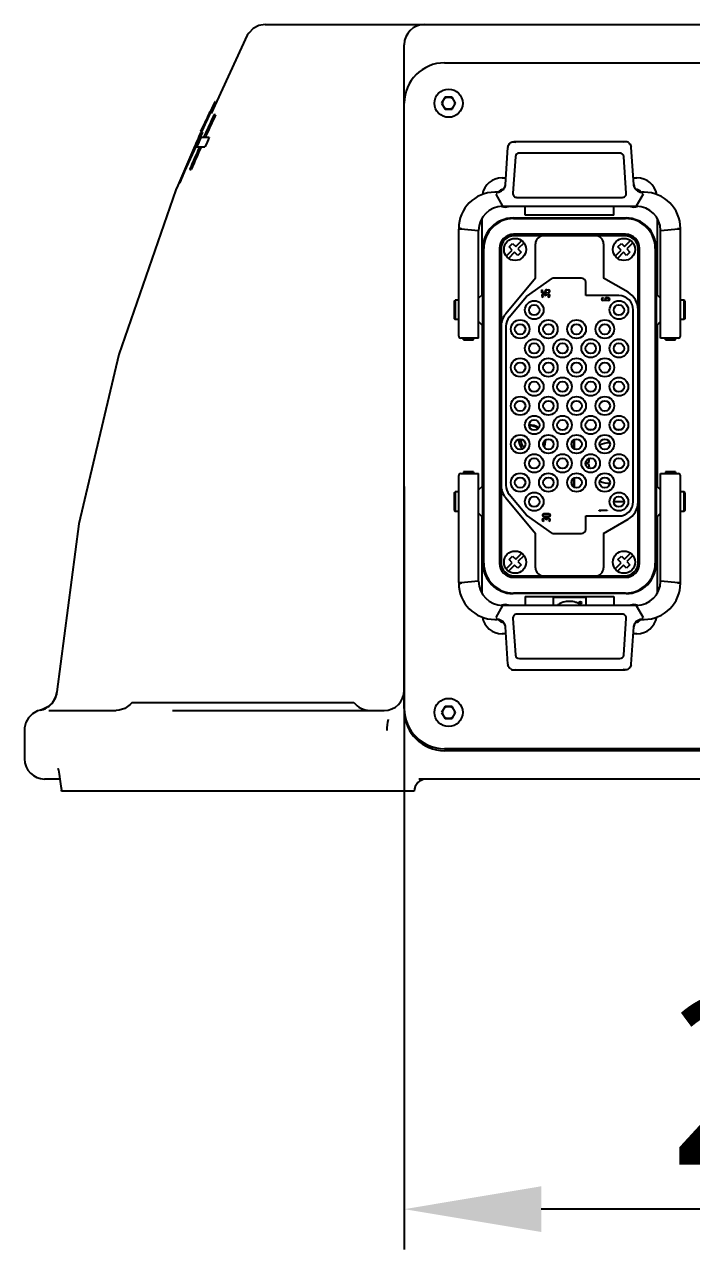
# Model space of a CAD drawing. Header units: millimetres. Extents: x 7426 to 8737, y 124 to 421.
# Drawn here: x 8106.04 to 8114.31, y 229.39 to 244.57 of the extents above; entities that cross this region are included whole.
import ezdxf

# ---------------------------------------------------------------- set-up
doc = ezdxf.new("R2010")
doc.units = ezdxf.units.MM
doc.layers.add('外形图', color=7, linetype='Continuous')
doc.layers.add('尺寸标注', color=7, linetype='Continuous')
doc.styles.add('微软雅黑', font='msyh.ttc')
doc.dimstyles.new('尺寸标注_1_20比例', dxfattribs={"dimtxt": 2.1, "dimasz": 1.7, "dimexe": 0.5, "dimexo": 0.4, "dimgap": 0.5, "dimtad": 1, "dimdec": 1, "dimlfac": 20, "dimdsep": 46, "dimtxsty": '微软雅黑', "dimcen": 0.09, "dimadec": 0, "dimazin": 0, "dimtp": 0.01, "dimtm": 0.01, "dimtfac": 1, "dimtdec": 1, "dimtofl": 0, "dimtmove": 0, "dimatfit": 3, "dimfxl": 1, "dimtolj": 1, "dimarcsym": 0})

# ---------------------------------------------------------------- blocks, each defined once
blk = doc.blocks.new('*D1265')
at = {"layer": 'Defpoints', "color": 0}
for p in [(8110.746, 239.247), (8121.996, 239.165), (8110.746, 229.893)]:
    blk.add_point(p, dxfattribs=at)
at = {"layer": '尺寸标注', "color": 0, "linetype": 'Continuous', "lineweight": -2}
for p, q in [((8110.746, 238.847), (8110.746, 229.393)), ((8121.996, 238.765), (8121.996, 229.393)), ((8120.296, 229.893), (8112.446, 229.893))]:
    blk.add_line(p, q, dxfattribs=at)
at = {"layer": '尺寸标注', "color": 0}
for points in [[(8112.446, 230.177), (8112.446, 229.61), (8110.746, 229.893)], [(8120.296, 229.61), (8120.296, 230.177), (8121.996, 229.893)]]:
    blk.add_solid(points, dxfattribs=at)
at = {"layer": '尺寸标注', "color": 0, "insert": (8116.371, 231.479), "char_height": 2.1, "attachment_point": 5, "style": '微软雅黑'}
blk.add_mtext('\\A1;\\A1;225', dxfattribs=at)

msp = doc.modelspace()

# ---------------------------------------------------------------- linework, layer by layer
at = {"layer": '外形图', "color": 0, "linetype": 'Continuous'}
for p, q in [((8109.0214, 244.573), (8123.7206, 244.573)), ((8108.8001, 244.4393), (8108.351, 243.4699)), ((8110.7459, 243.5979), (8110.7459, 244.323)), ((8111.2459, 244.098), (8121.4961, 244.098)), ((8111.2526, 243.6729), (8111.2093, 243.5979)), ((8111.3392, 243.6729), (8111.2526, 243.6729)), ((8111.3825, 243.5979), (8111.3392, 243.6729)), ((8108.4032, 243.6129), (8108.3977, 243.6129)), ((8110.7459, 236.0978), (8110.7459, 243.5979)), ((8111.2093, 243.5979), (8111.2526, 243.5229)), ((8111.2526, 243.5229), (8111.3392, 243.5229)), ((8111.3392, 243.5229), (8111.3825, 243.5979)), ((8108.2928, 243.392), (8108.3012, 243.392)), ((8108.4066, 243.4536), (8108.3862, 243.4536)), ((8108.2056, 243.1989), (8108.2002, 243.1868)), ((8108.209, 243.2064), (8108.2056, 243.1989)), ((8108.2064, 243.1838), (8108.2117, 243.1958)), ((8108.2117, 243.1958), (8108.215, 243.2032)), ((8108.2622, 243.1825), (8108.2588, 243.175)), ((8108.2705, 243.201), (8108.2622, 243.1825)), ((8108.2789, 243.175), (8108.2872, 243.1935)), ((8108.1529, 243.0796), (8108.1477, 243.0678)), ((8108.1561, 243.0868), (8108.1529, 243.0796)), ((8108.154, 243.0653), (8108.1592, 243.0772)), ((8108.1592, 243.0772), (8108.1624, 243.0845)), ((8108.1791, 243.0684), (8108.1739, 243.0565)), ((8108.1739, 243.0565), (8108.275, 243.0565)), ((8108.1824, 243.0757), (8108.1791, 243.0684)), ((8108.2264, 243.175), (8108.3281, 243.175)), ((8111.9997, 242.5884), (8112.0318, 243.048)), ((8112.0325, 243.0555), (8112.0318, 243.048)), ((8113.4877, 243.1204), (8112.1041, 243.1204)), ((8112.1041, 243.1204), (8112.131, 243.1166)), ((8113.56, 243.048), (8113.5593, 243.0555)), ((8113.5922, 242.5884), (8113.56, 243.048)), ((8112.0273, 242.9749), (8112.026, 242.9749)), ((8112.0297, 243.0134), (8112.0287, 243.0134)), ((8112.1241, 242.9339), (8112.0926, 242.4839)), ((8113.4179, 242.9804), (8112.174, 242.9804)), ((8113.4992, 242.4839), (8113.4678, 242.9339)), ((8113.5632, 243.0134), (8113.5621, 243.0134)), ((8108.0882, 242.7848), (8108.0852, 242.7777)), ((8108.0852, 242.7777), (8108.1048, 242.7777)), ((8107.9526, 242.607), (8107.9596, 242.607)), ((8111.961, 242.6729), (8112.0045, 242.6729)), ((8111.9995, 242.5885), (8111.9985, 242.5826)), ((8113.5874, 242.6729), (8113.6308, 242.6729)), ((8111.8999, 242.4954), (8111.8709, 242.4954)), ((8111.9003, 242.4705), (8111.8848, 242.4705)), ((8111.9681, 242.3204), (8111.8848, 242.4705)), ((8111.9308, 242.5005), (8111.9281, 242.4997)), ((8111.9626, 242.5181), (8111.9582, 242.5146)), ((8112.1425, 242.4304), (8113.4493, 242.4304)), ((8113.7071, 242.4705), (8113.6238, 242.3204)), ((8113.6379, 242.5117), (8113.633, 242.5152)), ((8113.6637, 242.4997), (8113.6612, 242.5005)), ((8113.7071, 242.4705), (8113.6916, 242.4705)), ((8113.721, 242.4954), (8113.692, 242.4954)), ((8111.9681, 242.3204), (8113.6238, 242.3204)), ((8112.2459, 242.2095), (8112.2459, 242.3204)), ((8113.3459, 242.2095), (8113.3459, 242.3204)), ((8111.7109, 241.2227), (8111.7109, 242.1741)), ((8112.0958, 242.1754), (8113.496, 242.1754)), ((8112.1022, 242.1679), (8113.4897, 242.1679)), ((8113.3459, 242.2095), (8112.2459, 242.2095)), ((8113.881, 242.1741), (8113.881, 241.2227)), ((8111.4209, 240.7122), (8111.4209, 242.0357)), ((8111.4459, 242.0429), (8111.446, 242.0526)), ((8111.4459, 242.0477), (8111.4467, 242.0428)), ((8111.4459, 242.0429), (8111.6681, 242.0204)), ((8111.6681, 240.6872), (8111.6681, 242.0204)), ((8113.4897, 241.9729), (8112.1022, 241.9729)), ((8113.9238, 242.0204), (8114.146, 242.0429)), ((8113.9238, 240.6872), (8113.9238, 242.0204)), ((8114.1459, 242.0477), (8114.1452, 242.0428)), ((8114.1459, 242.0429), (8114.1459, 242.0526)), ((8114.171, 240.7122), (8114.171, 242.0357)), ((8112.0467, 241.8172), (8112.0891, 241.8596)), ((8112.0856, 241.7783), (8112.0467, 241.8172)), ((8112.0891, 241.8596), (8112.128, 241.8208)), ((8113.4809, 241.9554), (8112.1109, 241.9554)), ((8112.128, 241.8208), (8112.203, 241.8957)), ((8112.2312, 241.8675), (8112.1563, 241.7925)), ((8112.3734, 241.4291), (8112.3734, 241.8554)), ((8113.2184, 241.8554), (8113.2184, 241.4291)), ((8113.3967, 241.8172), (8113.4391, 241.8596)), ((8113.4356, 241.7783), (8113.3967, 241.8172)), ((8113.4391, 241.8596), (8113.478, 241.8208)), ((8113.478, 241.8208), (8113.553, 241.8957)), ((8113.5813, 241.8675), (8113.5063, 241.7925)), ((8111.7209, 239.9291), (8111.7209, 241.8004)), ((8111.7322, 237.8978), (8111.7322, 241.7979)), ((8111.9272, 241.7979), (8111.9272, 237.8978)), ((8111.9459, 241.7904), (8111.9459, 237.9053)), ((8112.0106, 241.7033), (8112.0856, 241.7783)), ((8112.1138, 241.75), (8112.0389, 241.6751)), ((8112.1527, 241.7112), (8112.1138, 241.75)), ((8112.1952, 241.7536), (8112.1527, 241.7112)), ((8112.1563, 241.7925), (8112.1952, 241.7536)), ((8113.3606, 241.7033), (8113.4356, 241.7783)), ((8113.4639, 241.75), (8113.3889, 241.6751)), ((8113.5028, 241.7112), (8113.4639, 241.75)), ((8113.5452, 241.7536), (8113.5028, 241.7112)), ((8113.5063, 241.7925), (8113.5452, 241.7536)), ((8113.646, 237.9053), (8113.646, 241.7904)), ((8113.6647, 237.8978), (8113.6647, 241.7979)), ((8113.8597, 241.7979), (8113.8597, 237.8978)), ((8113.871, 241.8004), (8113.871, 237.8953)), ((8112.3734, 241.4291), (8112.0044, 240.9894)), ((8112.2606, 241.2014), (8112.5859, 241.4291)), ((8112.9459, 241.4291), (8112.5859, 241.4291)), ((8112.9959, 241.2129), (8112.9959, 241.3791)), ((8113.5209, 241.2545), (8113.2184, 241.4291)), ((8111.6681, 241.1799), (8111.7186, 241.2304)), ((8112.4515, 241.2868), (8112.4575, 241.2868)), ((8112.4515, 241.2488), (8112.4515, 241.2868)), ((8112.5077, 241.2488), (8112.4515, 241.2488)), ((8112.4575, 241.2868), (8112.4575, 241.2548)), ((8112.4575, 241.2548), (8112.4986, 241.2548)), ((8112.4685, 241.2308), (8112.4855, 241.2308)), ((8112.4855, 241.2248), (8112.4685, 241.2248)), ((8112.4975, 241.2113), (8112.4975, 241.2128)), ((8112.5035, 241.2113), (8112.4975, 241.2113)), ((8112.5035, 241.2128), (8112.5035, 241.2113)), ((8112.5077, 241.2557), (8112.5077, 241.2488)), ((8112.5125, 241.2868), (8112.5325, 241.2868)), ((8112.5325, 241.2808), (8112.5125, 241.2808)), ((8112.5155, 241.2308), (8112.5325, 241.2308)), ((8112.5325, 241.2248), (8112.5155, 241.2248)), ((8112.5358, 241.2491), (8112.5347, 241.255)), ((8113.4084, 241.2129), (8112.9959, 241.2129)), ((8113.9238, 241.1799), (8113.8733, 241.2304)), ((8111.3659, 241.1454), (8111.3759, 241.1554)), ((8111.3659, 241.1454), (8111.3659, 240.9254)), ((8111.4209, 241.1554), (8111.3759, 241.1554)), ((8111.3759, 241.1554), (8111.3759, 240.9154)), ((8112.0474, 240.9473), (8112.2606, 241.2014)), ((8112.4685, 241.2008), (8112.4685, 241.1948)), ((8112.5325, 241.1948), (8112.5325, 241.2008)), ((8113.2126, 241.1893), (8113.2126, 241.1833)), ((8113.2126, 241.1573), (8113.2408, 241.1573)), ((8113.2746, 241.1513), (8113.2126, 241.1513)), ((8113.2546, 241.1893), (8113.2746, 241.1893)), ((8113.2746, 241.1833), (8113.2546, 241.1833)), ((8113.2546, 241.1573), (8113.2746, 241.1573)), ((8114.216, 241.1554), (8114.171, 241.1554)), ((8114.226, 241.1454), (8114.216, 241.1554)), ((8114.216, 240.9154), (8114.216, 241.1554)), ((8114.226, 241.1454), (8114.226, 240.9254)), ((8111.3659, 240.9254), (8111.3759, 240.9154)), ((8111.4209, 240.9154), (8111.3759, 240.9154)), ((8113.5859, 238.6603), (8113.5859, 241.0354)), ((8114.216, 240.9154), (8114.171, 240.9154)), ((8114.226, 240.9254), (8114.216, 240.9154)), ((8111.6681, 240.8909), (8111.7186, 240.8404)), ((8111.7109, 240.848), (8111.7109, 238.8477)), ((8112.0059, 240.8332), (8112.0059, 238.8625)), ((8113.9238, 240.8909), (8113.8733, 240.8404)), ((8113.881, 240.848), (8113.881, 238.8477)), ((8111.6681, 240.6872), (8111.4459, 240.6872)), ((8111.4807, 240.6672), (8111.4807, 240.6872)), ((8111.4807, 240.6672), (8111.4807, 240.6666)), ((8111.4807, 240.6666), (8111.6057, 240.6666)), ((8111.6057, 240.6668), (8111.6057, 240.6872)), ((8111.6057, 240.6668), (8111.6057, 240.6666)), ((8114.146, 240.6872), (8113.9238, 240.6872)), ((8113.9863, 240.6672), (8113.9863, 240.6872)), ((8113.9863, 240.6672), (8113.9863, 240.6666)), ((8113.9863, 240.6666), (8114.1113, 240.6666)), ((8114.1113, 240.6668), (8114.1113, 240.6872)), ((8114.1113, 240.6668), (8114.1113, 240.6666)), ((8111.7182, 239.9291), (8111.7322, 239.9291)), ((8111.7182, 239.9291), (8111.7182, 239.7666)), ((8111.7182, 239.7666), (8111.7322, 239.7666)), ((8111.7209, 237.8953), (8111.7209, 239.7666)), ((8113.027, 239.5528), (8113.09, 239.5528)), ((8113.377, 239.5528), (8113.44, 239.5528)), ((8113.646, 239.5528), (8113.6647, 239.5528)), ((8113.646, 239.5383), (8113.6647, 239.5383)), ((8112.8484, 239.3176), (8112.8484, 239.4256)), ((8112.8534, 239.4288), (8112.8534, 239.3144)), ((8113.0324, 239.1381), (8112.9934, 239.1381)), ((8113.0326, 239.1281), (8112.9934, 239.1281)), ((8111.4209, 237.66), (8111.4209, 238.9835)), ((8111.4459, 239.0085), (8111.6681, 239.0085)), ((8111.6056, 239.0291), (8111.4806, 239.0291)), ((8111.4806, 239.0289), (8111.4806, 239.0291)), ((8111.4806, 239.0289), (8111.4806, 239.0085)), ((8111.6056, 239.0285), (8111.6056, 239.0291)), ((8111.6056, 239.0285), (8111.6056, 239.0085)), ((8111.6681, 237.6753), (8111.6681, 239.0085)), ((8112.8484, 238.8426), (8112.8484, 238.9506)), ((8112.8534, 238.9538), (8112.8534, 238.8394)), ((8113.9238, 239.0085), (8114.146, 239.0085)), ((8113.9238, 237.6753), (8113.9238, 239.0085)), ((8114.1112, 239.0291), (8113.9862, 239.0291)), ((8113.9862, 239.0289), (8113.9862, 239.0291)), ((8113.9862, 239.0289), (8113.9862, 239.0085)), ((8114.1112, 239.0285), (8114.1112, 239.0291)), ((8114.1112, 239.0285), (8114.1112, 239.0085)), ((8114.171, 237.66), (8114.171, 238.9835)), ((8111.3659, 238.7703), (8111.3759, 238.7803)), ((8111.4209, 238.7803), (8111.3759, 238.7803)), ((8111.3759, 238.7803), (8111.3759, 238.5403)), ((8111.6681, 238.8048), (8111.7186, 238.8553)), ((8113.9238, 238.8048), (8113.8733, 238.8553)), ((8114.216, 238.7803), (8114.171, 238.7803)), ((8114.226, 238.7703), (8114.216, 238.7803)), ((8114.216, 238.5403), (8114.216, 238.7803)), ((8111.3659, 238.7703), (8111.3659, 238.5503)), ((8112.0044, 238.7063), (8112.3734, 238.2666)), ((8112.2606, 238.4944), (8112.0474, 238.7484)), ((8113.3434, 238.6631), (8113.4734, 238.6631)), ((8113.646, 238.6631), (8113.6647, 238.6631)), ((8114.226, 238.7703), (8114.226, 238.5503)), ((8111.3659, 238.5503), (8111.3759, 238.5403)), ((8111.4209, 238.5403), (8111.3759, 238.5403)), ((8111.6681, 238.5158), (8111.7186, 238.4653)), ((8112.5859, 238.2666), (8112.2606, 238.4944)), ((8112.4776, 238.5124), (8112.5396, 238.5124)), ((8112.5396, 238.5064), (8112.4776, 238.5064)), ((8112.4776, 238.4804), (8112.5396, 238.4804)), ((8112.5396, 238.4744), (8112.4776, 238.4744)), ((8112.9959, 238.4828), (8113.4084, 238.4828)), ((8112.9959, 238.3166), (8112.9959, 238.4828)), ((8113.1617, 238.5563), (8113.2617, 238.5563)), ((8113.1617, 238.5503), (8113.1617, 238.5563)), ((8113.1725, 238.5413), (8113.1617, 238.5503)), ((8113.2617, 238.5503), (8113.1711, 238.5503)), ((8113.1711, 238.5503), (8113.1818, 238.5413)), ((8113.1818, 238.5413), (8113.1725, 238.5413)), ((8113.2617, 238.5563), (8113.2617, 238.5503)), ((8113.6647, 238.5631), (8113.646, 238.5631)), ((8113.9238, 238.5158), (8113.8733, 238.4653)), ((8114.216, 238.5403), (8114.171, 238.5403)), ((8114.226, 238.5503), (8114.216, 238.5403)), ((8111.7109, 237.5216), (8111.7109, 238.473)), ((8112.4756, 238.4544), (8112.4926, 238.4544)), ((8112.4926, 238.4484), (8112.4756, 238.4484)), ((8112.4756, 238.4244), (8112.4756, 238.4184)), ((8112.5046, 238.4349), (8112.5046, 238.4364)), ((8112.5106, 238.4349), (8112.5046, 238.4349)), ((8112.5106, 238.4364), (8112.5106, 238.4349)), ((8112.5226, 238.4544), (8112.5396, 238.4544)), ((8112.5396, 238.4484), (8112.5226, 238.4484)), ((8112.5396, 238.4184), (8112.5396, 238.4244)), ((8113.2184, 238.2666), (8113.5209, 238.4412)), ((8113.881, 238.473), (8113.881, 237.5216)), ((8112.3734, 237.8403), (8112.3734, 238.2666)), ((8112.5859, 238.2666), (8112.9459, 238.2666)), ((8113.2184, 238.2666), (8113.2184, 237.8403)), ((8112.128, 237.9457), (8112.203, 238.0206)), ((8113.478, 237.9457), (8113.553, 238.0206)), ((8112.0106, 237.8283), (8112.0856, 237.9032)), ((8112.1138, 237.8749), (8112.0389, 237.8)), ((8112.0467, 237.9421), (8112.0891, 237.9846)), ((8112.0856, 237.9032), (8112.0467, 237.9421)), ((8112.0891, 237.9846), (8112.128, 237.9457)), ((8112.1527, 237.8361), (8112.1138, 237.8749)), ((8112.1952, 237.8785), (8112.1527, 237.8361)), ((8112.2312, 237.9924), (8112.1563, 237.9174)), ((8112.1563, 237.9174), (8112.1952, 237.8785)), ((8113.3606, 237.8283), (8113.4356, 237.9032)), ((8113.4639, 237.8749), (8113.3889, 237.8)), ((8113.3967, 237.9421), (8113.4391, 237.9846)), ((8113.4356, 237.9032), (8113.3967, 237.9421)), ((8113.4391, 237.9846), (8113.478, 237.9457)), ((8113.5028, 237.8361), (8113.4639, 237.8749)), ((8113.5452, 237.8785), (8113.5028, 237.8361)), ((8113.5813, 237.9924), (8113.5063, 237.9174)), ((8113.5063, 237.9174), (8113.5452, 237.8785)), ((8112.1022, 237.7228), (8113.4897, 237.7228)), ((8112.1109, 237.7403), (8113.4809, 237.7403)), ((8111.6681, 237.6753), (8111.4459, 237.6528)), ((8111.4459, 237.648), (8111.4467, 237.6529)), ((8111.4459, 237.6528), (8111.446, 237.6431)), ((8114.146, 237.6528), (8113.9238, 237.6753)), ((8114.1459, 237.648), (8114.1452, 237.6529)), ((8114.1459, 237.6528), (8114.1459, 237.6431)), ((8113.496, 237.5203), (8112.0958, 237.5203)), ((8113.4897, 237.5278), (8112.1022, 237.5278)), ((8112.2459, 237.4862), (8113.3459, 237.4862)), ((8112.2459, 237.4862), (8112.2459, 237.3753)), ((8112.5959, 237.4778), (8112.9959, 237.4778)), ((8112.5959, 237.3753), (8112.5959, 237.4778)), ((8112.9299, 237.4167), (8112.9237, 237.4167)), ((8112.9237, 237.4167), (8112.9237, 237.4032)), ((8112.9287, 237.4142), (8112.927, 237.4142)), ((8112.927, 237.4142), (8112.927, 237.4109)), ((8112.9959, 237.4778), (8112.9959, 237.3753)), ((8113.3459, 237.4862), (8113.3459, 237.3753)), ((8111.8848, 237.2252), (8111.9681, 237.3753)), ((8113.6238, 237.3753), (8111.9681, 237.3753)), ((8113.4493, 237.2653), (8112.1425, 237.2653)), ((8112.9237, 237.4032), (8112.927, 237.4032)), ((8112.927, 237.4109), (8112.9287, 237.4109)), ((8112.927, 237.4083), (8112.9314, 237.4032)), ((8112.927, 237.4032), (8112.927, 237.4083)), ((8112.935, 237.4032), (8112.9307, 237.4085)), ((8112.9314, 237.4032), (8112.935, 237.4032)), ((8113.6238, 237.3753), (8113.7071, 237.2252)), ((8111.8709, 237.2003), (8111.8999, 237.2003)), ((8111.8848, 237.2252), (8111.9003, 237.2252)), ((8111.9282, 237.196), (8111.9307, 237.1952)), ((8111.954, 237.184), (8111.9589, 237.1805)), ((8112.0926, 237.2118), (8112.1241, 236.7618)), ((8113.4678, 236.7618), (8113.4992, 237.2118)), ((8113.5924, 237.1072), (8113.5933, 237.1131)), ((8113.6293, 237.1776), (8113.6337, 237.1811)), ((8113.661, 237.1952), (8113.6637, 237.196)), ((8113.6916, 237.2252), (8113.7071, 237.2252)), ((8113.6919, 237.2003), (8113.721, 237.2003)), ((8112.0045, 237.0228), (8111.961, 237.0228)), ((8112.0318, 236.6477), (8111.9997, 237.1073)), ((8113.56, 236.6477), (8113.5922, 237.1073)), ((8113.6308, 237.0228), (8113.5874, 237.0228)), ((8112.0287, 236.6823), (8112.0297, 236.6823)), ((8112.174, 236.7153), (8113.4179, 236.7153)), ((8113.5621, 236.6823), (8113.5632, 236.6823)), ((8113.5645, 236.7208), (8113.5659, 236.7208)), ((8112.0318, 236.6477), (8112.0325, 236.6402)), ((8112.1041, 236.5753), (8113.4877, 236.5753)), ((8113.4878, 236.5753), (8113.4609, 236.5791)), ((8113.5593, 236.6402), (8113.56, 236.6477)), ((8106.4163, 236.225), (8106.3806, 236.1651)), ((8106.4343, 236.2873), (8106.4163, 236.225)), ((8106.436, 236.3023), (8106.4343, 236.2873)), ((8106.436, 236.3022), (8106.4361, 236.3023)), ((8106.26, 236.0844), (8106.2371, 236.0783)), ((8106.3271, 236.1161), (8106.26, 236.0844)), ((8106.3806, 236.1651), (8106.3271, 236.1161)), ((8106.339, 236.0728), (8106.9475, 236.0728)), ((8106.9475, 236.0728), (8107.1752, 236.0728)), ((8107.3708, 236.1728), (8110.1208, 236.1728)), ((8107.8723, 236.0728), (8109.1524, 236.0728)), ((8109.1524, 236.0728), (8110.4959, 236.0728)), ((8111.2526, 236.1228), (8111.2093, 236.0478)), ((8111.2093, 236.0478), (8111.2526, 235.9728)), ((8111.3392, 236.1228), (8111.2526, 236.1228)), ((8111.3825, 236.0478), (8111.3392, 236.1228)), ((8111.3392, 235.9728), (8111.3825, 236.0478)), ((8111.2526, 235.9728), (8111.3392, 235.9728)), ((8106.0376, 235.856), (8106.0365, 235.8328)), ((8106.0365, 235.8328), (8106.0365, 235.4727)), ((8121.4961, 235.5977), (8111.2459, 235.5977)), ((8121.4961, 235.5727), (8111.2459, 235.5727)), ((8106.4766, 235.2227), (8106.2865, 235.2227)), ((8106.4882, 235.1363), (8106.4937, 235.0916)), ((8121.8143, 235.2227), (8110.9278, 235.2227)), ((8106.4949, 235.0727), (8106.4938, 235.091)), ((8110.8709, 235.0727), (8106.495, 235.0727))]:
    msp.add_line(p, q, dxfattribs=at)
for points in [[(8109.0213, 244.573), (8108.9421, 244.5599), (8108.8719, 244.5234), (8108.8175, 244.4676), (8108.8, 244.4392)], [(8108.2445, 243.2401), (8107.9135, 242.5254), (8107.207, 240.4851), (8106.7112, 238.3837), (8106.436, 236.3022)], [(8111.9985, 242.5826), (8111.9973, 242.5769), (8111.9958, 242.5707)], [(8113.596, 242.571), (8113.5945, 242.5772), (8113.5932, 242.5834), (8113.593, 242.5845)], [(8111.9281, 242.4997), (8111.9252, 242.4988), (8111.9206, 242.4977), (8111.9162, 242.4968), (8111.9119, 242.4962), (8111.9078, 242.4958), (8111.9041, 242.4955), (8111.9014, 242.4954), (8111.9002, 242.4954), (8111.9, 242.4954)], [(8111.9582, 242.5146), (8111.9536, 242.5115), (8111.949, 242.5087), (8111.9443, 242.5061), (8111.9395, 242.5039), (8111.9347, 242.5019), (8111.9308, 242.5005)], [(8111.9751, 242.5305), (8111.9711, 242.526), (8111.9669, 242.5219), (8111.9626, 242.5181)], [(8111.9825, 242.5406), (8111.9789, 242.5353), (8111.9751, 242.5305)], [(8111.9889, 242.5521), (8111.9859, 242.5462), (8111.9825, 242.5406)], [(8111.9958, 242.5707), (8111.9939, 242.5646), (8111.9916, 242.5583), (8111.9889, 242.5521)], [(8113.6054, 242.5472), (8113.6026, 242.5529), (8113.6001, 242.5587), (8113.5979, 242.5648), (8113.596, 242.571)], [(8113.6117, 242.5371), (8113.6085, 242.542), (8113.6054, 242.5472)], [(8113.6186, 242.5284), (8113.6151, 242.5326), (8113.6117, 242.5371)], [(8113.633, 242.5152), (8113.6298, 242.5177), (8113.626, 242.521), (8113.6222, 242.5245), (8113.6186, 242.5284)], [(8113.6612, 242.5005), (8113.6574, 242.5018), (8113.6535, 242.5034), (8113.6495, 242.5051), (8113.6456, 242.5071), (8113.6416, 242.5094), (8113.6379, 242.5117)], [(8111.9307, 237.1952), (8111.9345, 237.1939), (8111.9384, 237.1923), (8111.9423, 237.1906), (8111.9463, 237.1886), (8111.9503, 237.1863), (8111.954, 237.184)], [(8111.9589, 237.1805), (8111.9621, 237.178), (8111.9659, 237.1747), (8111.9696, 237.1712), (8111.9733, 237.1673)], [(8111.9733, 237.1673), (8111.9768, 237.1631), (8111.9802, 237.1586)], [(8111.9802, 237.1586), (8111.9834, 237.1537), (8111.9864, 237.1485)], [(8111.9864, 237.1485), (8111.9893, 237.1429), (8111.9918, 237.137), (8111.994, 237.1309), (8111.9959, 237.1247)], [(8111.9959, 237.1247), (8111.9974, 237.1185), (8111.9987, 237.1123), (8111.9988, 237.1112)], [(8113.5933, 237.1131), (8113.5945, 237.1188), (8113.5961, 237.125)], [(8113.5961, 237.125), (8113.598, 237.1311), (8113.6002, 237.1374), (8113.6029, 237.1436)], [(8113.6029, 237.1436), (8113.606, 237.1495), (8113.6094, 237.1552)], [(8113.6094, 237.1552), (8113.613, 237.1604), (8113.6168, 237.1652)], [(8113.6168, 237.1652), (8113.6208, 237.1697), (8113.625, 237.1738), (8113.6293, 237.1776)], [(8113.6337, 237.1811), (8113.6382, 237.1842), (8113.6429, 237.1871), (8113.6476, 237.1896), (8113.6523, 237.1919), (8113.6571, 237.1938), (8113.661, 237.1952)], [(8113.6637, 237.196), (8113.6666, 237.1969), (8113.6712, 237.198), (8113.6757, 237.1989), (8113.68, 237.1995), (8113.6841, 237.1999), (8113.6878, 237.2002), (8113.6905, 237.2003), (8113.6917, 237.2003), (8113.6919, 237.2003)], [(8106.2367, 236.0778), (8106.1977, 236.0665), (8106.136, 236.0323), (8106.0866, 235.9829), (8106.0532, 235.9226), (8106.0376, 235.856)], [(8107.282, 236.0981), (8107.212, 236.0757), (8107.1752, 236.0728)], [(8107.3708, 236.1728), (8107.3471, 236.1451), (8107.282, 236.0981)], [(8106.4542, 235.3456), (8106.4526, 235.3493), (8106.4528, 235.3483), (8106.457, 235.3324), (8106.4621, 235.309), (8106.4672, 235.2818), (8106.472, 235.2528), (8106.4766, 235.2229), (8106.4807, 235.1936), (8106.4846, 235.1648), (8106.4882, 235.1363)]]:
    msp.add_lwpolyline(points, dxfattribs=at)
for centre, radius in [((8111.2959, 243.5979), 0.175), ((8111.2959, 243.5979), 0.075), ((8112.1209, 241.7854), 0.1375), ((8113.4709, 241.7854), 0.1375), ((8112.3584, 241.0354), 0.115), ((8112.3584, 241.0341), 0.065), ((8113.4084, 241.0354), 0.115), ((8113.4084, 241.0341), 0.065), ((8112.1834, 240.7979), 0.115), ((8112.5334, 240.7979), 0.115), ((8112.8834, 240.7979), 0.115), ((8113.2334, 240.7979), 0.115), ((8112.1834, 240.7966), 0.065), ((8112.5334, 240.7966), 0.065), ((8112.8834, 240.7966), 0.065), ((8113.2334, 240.7966), 0.065), ((8112.3584, 240.5604), 0.115), ((8112.3584, 240.5591), 0.065), ((8112.7084, 240.5604), 0.115), ((8112.7084, 240.5591), 0.065), ((8113.0584, 240.5604), 0.115), ((8113.0584, 240.5591), 0.065), ((8113.4084, 240.5604), 0.115), ((8113.4084, 240.5591), 0.065), ((8112.1834, 240.3229), 0.115), ((8112.1834, 240.3216), 0.065), ((8112.5334, 240.3229), 0.115), ((8112.5334, 240.3216), 0.065), ((8112.8834, 240.3229), 0.115), ((8112.8834, 240.3216), 0.065), ((8113.2334, 240.3229), 0.115), ((8113.2334, 240.3216), 0.065), ((8112.3584, 240.0854), 0.115), ((8112.3584, 240.0841), 0.065), ((8112.7084, 240.0854), 0.115), ((8112.7084, 240.0841), 0.065), ((8113.0584, 240.0854), 0.115), ((8113.0584, 240.0841), 0.065), ((8113.4084, 240.0854), 0.115), ((8113.4084, 240.0841), 0.065), ((8112.1834, 239.8479), 0.115), ((8112.1834, 239.8466), 0.065), ((8112.5334, 239.8479), 0.115), ((8112.5334, 239.8466), 0.065), ((8112.8834, 239.8479), 0.115), ((8112.8834, 239.8466), 0.065), ((8113.2334, 239.8479), 0.115), ((8113.2334, 239.8466), 0.065), ((8112.3584, 239.6103), 0.115), ((8112.7084, 239.6103), 0.115), ((8113.0584, 239.6103), 0.115), ((8113.4084, 239.6103), 0.115), ((8112.3584, 239.6091), 0.065), ((8112.7084, 239.6091), 0.065), ((8113.0584, 239.6091), 0.065), ((8113.4084, 239.6091), 0.065), ((8112.1834, 239.3728), 0.115), ((8112.1834, 239.3716), 0.065), ((8112.5334, 239.3728), 0.115), ((8112.5334, 239.3716), 0.065), ((8112.8834, 239.3728), 0.115), ((8112.8834, 239.3716), 0.065), ((8113.2334, 239.3728), 0.115), ((8113.2334, 239.3716), 0.065), ((8112.3584, 239.1353), 0.115), ((8112.7084, 239.1353), 0.115), ((8113.0584, 239.1353), 0.115), ((8113.4084, 239.1353), 0.115), ((8112.3584, 239.1341), 0.065), ((8112.7084, 239.1341), 0.065), ((8113.0584, 239.1341), 0.065), ((8113.4084, 239.1341), 0.065), ((8112.1834, 238.8978), 0.115), ((8112.1834, 238.8966), 0.065), ((8112.5334, 238.8978), 0.115), ((8112.5334, 238.8966), 0.065), ((8112.8834, 238.8978), 0.115), ((8112.8834, 238.8966), 0.065), ((8113.2334, 238.8978), 0.115), ((8113.2334, 238.8966), 0.065), ((8112.3584, 238.6603), 0.115), ((8112.3584, 238.6591), 0.065), ((8113.4084, 238.6603), 0.115), ((8113.4084, 238.6591), 0.065), ((8112.1209, 237.9103), 0.1375), ((8113.4709, 237.9103), 0.1375), ((8112.929, 237.4098), 0.0147), ((8112.929, 237.4099), 0.0105), ((8111.2959, 236.0478), 0.175), ((8111.2959, 236.0478), 0.075)]:
    msp.add_circle(centre, radius, dxfattribs=at)
for centre, radius, start, end in [((8110.9959, 244.323), 0.25, 90, 180), ((8111.2459, 243.5979), 0.5, 90, 180), ((8116.8159, 239.2585), 9.477, 153.49571, 154.13228), ((8128.0552, 233.681), 22.0241, 153.19506, 153.55921), ((8127.6769, 234.5117), 21.3146, 154.72304, 155.10787), ((8127.6376, 234.5404), 21.2737, 155.41262, 155.96112), ((8127.6556, 234.5215), 21.2911, 155.37713, 155.93574), ((8127.6818, 234.5289), 21.3235, 155.47855, 155.85896), ((8127.9185, 234.3493), 21.5499, 155.00897, 155.74771), ((8113.3094, 240.9646), 5.5774, 154.1864, 154.34991), ((8102.3819, 246.2401), 6.5613, 334.11489, 334.27366), ((8128.0275, 234.2888), 21.6558, 154.96307, 155.72028), ((8127.6674, 234.5161), 21.304, 155.10787, 155.37714), ((8127.6313, 234.5432), 21.2668, 156.01905, 156.31344), ((8127.6546, 234.522), 21.2899, 155.99273, 156.28497), ((8127.6346, 234.5418), 21.2704, 156.36934, 157.71738), ((8127.6585, 234.5203), 21.2942, 156.34155, 157.10614), ((8127.8998, 234.3576), 21.5294, 156.16861, 156.95675), ((8128.0007, 234.3008), 21.6264, 156.11758, 156.92297), ((8127.7915, 234.4329), 21.4293, 155.92395, 156.2143), ((8128.3091, 234.1469), 21.9259, 155.68501, 156.02431), ((8112.174, 242.9304), 0.05, 90, 176), ((8113.4179, 242.9304), 0.05, 4, 90), ((8127.6647, 234.5177), 21.3009, 157.10614, 157.68074), ((8111.9609, 242.4229), 0.25, 89.9742, 169.86043), ((8111.8999, 242.5954), 0.1, 270, 356.00106), ((8113.6919, 242.5954), 0.1, 184, 270), ((8113.631, 242.4229), 0.25, 10.07396, 90.0258), ((8111.8709, 242.0454), 0.45, 90, 180), ((8111.9959, 242.4229), 0.1125, 99.46867, 139.52696), ((8111.9959, 242.4229), 0.1075, 103.03438, 135.65865), ((8112.1425, 242.4804), 0.05, 176, 270), ((8113.4493, 242.4804), 0.05, 270, 4), ((8113.5959, 242.4229), 0.1125, 40.85784, 80.53069), ((8113.5959, 242.4229), 0.1075, 44.27745, 76.9665), ((8113.721, 242.0454), 0.45, 0, 90), ((8111.9681, 242.0204), 0.3, 90, 180), ((8111.9959, 242.4229), 0.1125, 247.92996, 293.04917), ((8111.9959, 242.4229), 0.1075, 253.47697, 287.25077), ((8113.5959, 242.4229), 0.1125, 246.92939, 292.05543), ((8113.5959, 242.4229), 0.1075, 252.76587, 286.59184), ((8113.6238, 242.0204), 0.3, 0, 90), ((8112.1022, 241.7979), 0.37, 90, 180), ((8113.4897, 241.7979), 0.37, 0, 90), ((8112.1022, 241.7979), 0.175, 90, 180), ((8112.3676, 241.9327), 0.0755, 147.67845, 162.42615), ((8112.7959, 241.9773), 0.0795, 183.35311, 196.13476), ((8112.7959, 241.9773), 0.0795, 343.86524, 356.64689), ((8113.4897, 241.7979), 0.175, 0, 90), ((8112.1109, 241.7904), 0.165, 90, 180), ((8112.4734, 241.8554), 0.1, 90, 180), ((8113.1184, 241.8554), 0.1, 0, 90), ((8113.4809, 241.7904), 0.165, 0, 90), ((8111.9786, 241.5763), 0.0754, 116.02485, 133.63971), ((8113.6133, 241.5763), 0.0753, 46.49157, 64.15964), ((8112.9459, 241.3791), 0.05, 0, 90), ((8112.4685, 241.2128), 0.018, 90, 270), ((8112.4685, 241.2128), 0.012, 90, 270), ((8112.4855, 241.2128), 0.018, 33.55731, 90), ((8112.4855, 241.2128), 0.012, 0, 90), ((8112.5125, 241.2678), 0.019, 90, 223.17355), ((8112.5125, 241.2678), 0.013, 90.01421, 248.69843), ((8112.5155, 241.2128), 0.018, 90, 146.44269), ((8112.5155, 241.2128), 0.012, 90, 180), ((8112.5325, 241.2678), 0.019, 280, 90), ((8112.5325, 241.2678), 0.013, 280, 90), ((8112.5325, 241.2128), 0.018, 270, 90), ((8112.5325, 241.2128), 0.012, 270, 90), ((8113.4084, 241.0354), 0.1775, 0, 90), ((8113.3959, 241.038), 0.25, 0, 60), ((8113.2126, 241.1703), 0.019, 90, 270), ((8113.2126, 241.1703), 0.013, 90, 270), ((8113.2546, 241.1703), 0.019, 90, 223.17355), ((8113.2546, 241.1703), 0.013, 90, 270), ((8113.2746, 241.1703), 0.019, 270, 90), ((8113.2746, 241.1703), 0.013, 270, 90), ((8112.1959, 240.8287), 0.25, 140, 180), ((8112.1834, 240.8332), 0.1775, 140, 180), ((8111.4459, 240.7122), 0.025, 179.99962, 270), ((8114.146, 240.7122), 0.025, 270, 0.00038), ((8112.2984, 239.4128), 0.1988, 54.60371, 91.5429), ((8112.2984, 239.4128), 0.1888, 54.82748, 91.17751), ((8112.2984, 239.4128), 0.13, 170.25625, 229.23749), ((8112.2984, 239.4128), 0.105, 167.85008, 231.52507), ((8112.2984, 239.4128), 0.1888, 339.44453, 0.9882), ((8112.2984, 239.4128), 0.1988, 336.86796, 3.17289), ((8113.2824, 239.1381), 0.25, 86.77687, 116.89325), ((8113.2824, 239.1381), 0.25, 166.66588, 180), ((8113.2824, 239.1381), 0.25, 182.29244, 195.40157), ((8111.4459, 238.9835), 0.025, 90, 180.00038), ((8114.146, 238.9835), 0.025, 359.99962, 90), ((8112.1959, 238.867), 0.25, 180, 220), ((8112.1834, 238.8625), 0.1775, 180, 220), ((8113.2824, 239.1381), 0.25, 243.47216, 273.48911), ((8113.4084, 238.6603), 0.1775, 270, 359.99897), ((8113.3959, 238.6577), 0.25, 300, 0), ((8112.4776, 238.4934), 0.019, 90, 270), ((8112.4776, 238.4934), 0.013, 90, 270), ((8112.5396, 238.4934), 0.019, 270, 90), ((8112.5396, 238.4934), 0.013, 270, 90), ((8112.4756, 238.4364), 0.018, 90, 270), ((8112.4756, 238.4364), 0.012, 90, 270), ((8112.4926, 238.4364), 0.018, 33.55731, 90), ((8112.4926, 238.4364), 0.012, 0, 90), ((8112.5226, 238.4364), 0.018, 90, 146.44269), ((8112.5226, 238.4364), 0.012, 90, 180), ((8112.5396, 238.4364), 0.018, 270, 90), ((8112.5396, 238.4364), 0.012, 270, 90), ((8112.9459, 238.3166), 0.05, 270, 0), ((8111.9786, 238.1194), 0.0754, 226.46978, 244.12522), ((8113.6146, 238.1174), 0.073, 295.769, 314.00022), ((8112.1022, 237.8978), 0.37, 180, 270), ((8112.1022, 237.8978), 0.175, 180, 270), ((8112.1109, 237.9053), 0.165, 180, 270), ((8113.4809, 237.9053), 0.165, 270, 0), ((8113.4897, 237.8978), 0.37, 270, 0), ((8113.4897, 237.8978), 0.175, 270, 0), ((8112.4734, 237.8403), 0.1, 180, 270), ((8112.7959, 237.7184), 0.0795, 163.87905, 176.65954), ((8112.7959, 237.7184), 0.0795, 3.33504, 16.11986), ((8113.1184, 237.8403), 0.1, 270, 0), ((8111.8709, 237.6503), 0.45, 180, 270), ((8111.9681, 237.6753), 0.3, 180, 270), ((8113.6238, 237.6753), 0.3, 270, 0), ((8113.721, 237.6503), 0.45, 270, 0), ((8112.9287, 237.4125), 0.00167, 269.99016, 90.00991), ((8112.9299, 237.4125), 0.00412, 281.62652, 89.99951), ((8111.9959, 237.2728), 0.1125, 66.92939, 112.05543), ((8111.9959, 237.2728), 0.1075, 72.76587, 106.59184), ((8112.1425, 237.2153), 0.05, 90, 184), ((8112.801, 237.1856), 0.2374, 59.07834, 63.4237), ((8112.8055, 237.1934), 0.2284, 58.4775, 59.04707), ((8112.8107, 237.2017), 0.2186, 52.63193, 58.51596), ((8113.4493, 237.2153), 0.05, 356, 90), ((8113.5959, 237.2728), 0.1125, 67.92996, 113.04917), ((8113.5959, 237.2728), 0.1075, 73.40816, 107.23413), ((8111.9609, 237.2728), 0.25, 190.1415, 270.02867), ((8111.8999, 237.1003), 0.1, 4, 90), ((8111.9959, 237.2728), 0.1125, 220.85784, 260.53069), ((8111.9959, 237.2728), 0.1075, 224.27745, 256.9665), ((8113.6919, 237.1003), 0.1, 90, 176.00106), ((8113.5959, 237.2728), 0.1125, 279.46867, 319.52696), ((8113.5959, 237.2728), 0.1075, 283.03076, 315.71005), ((8113.631, 237.2728), 0.25, 269.97133, 349.86043), ((8112.174, 236.7653), 0.05, 184, 270), ((8113.4179, 236.7653), 0.05, 270, 356), ((8106.1747, 236.328), 0.2626, 323.90869, 333.02367), ((8106.1678, 236.3318), 0.2705, 332.981, 338.19077), ((8106.1747, 236.3292), 0.2632, 338.15881, 345.42907), ((8110.4959, 236.3228), 0.25, 270, 0), ((8106.1803, 236.3404), 0.2682, 282.21957, 291.13909), ((8106.1818, 236.3372), 0.2647, 291.08026, 300.29131), ((8106.191, 236.3214), 0.2463, 300.30751, 306.66617), ((8106.2016, 236.3069), 0.2284, 306.70607, 317.79828), ((8106.1901, 236.3169), 0.2437, 317.86191, 323.8841), ((8110.3209, 236.3228), 0.25, 216.8699, 270), ((8111.2459, 236.0978), 0.5, 180, 270), ((8111.2459, 236.0728), 0.5, 180, 270), ((8106.2865, 235.4727), 0.25, 180, 270), ((8111.0209, 235.0727), 0.15, 90, 180)]:
    msp.add_arc(centre, radius, start, end, dxfattribs=at)
for centre, major_axis, ratio, start_param, end_param in [((8112.0959, 241.8003), (-0.1483, 0.3446), 0.9995939, -0.4061974, 1.164304), ((8113.4959, 241.8003), (-0.1483, -0.3446), 0.9995939, 8.260474, 9.8309754), ((8113.2247, 241.9329), (0.0531, 0.0531), 0.999315, -0.4806003, -0.2202358), ((8113.8733, 241.0354), (0, 0.195), 0.0112683, -0.0112677, 1.5707963), ((8111.7186, 241.0354), (0, 0.195), 0.0112683, -3.1528604, -1.5707963), ((8113.8733, 238.6603), (0, 0.195), 0.0112683, -0.0112677, 1.5707963), ((8111.7186, 238.6603), (0, 0.195), 0.0112683, -3.1528604, -1.5707963), ((8112.0959, 237.8954), (-0.1483, -0.3446), 0.9995939, -1.164304, 0.4061974), ((8113.4959, 237.8954), (-0.1483, 0.3446), 0.9995939, 9.0185805, 10.5890819), ((8112.3672, 237.7628), (0.0531, 0.0531), 0.999315, 2.6623728, 2.9213781)]:
    msp.add_ellipse(centre, major_axis=major_axis, ratio=ratio, start_param=start_param, end_param=end_param, dxfattribs=at)
for points, knots in [([(8108.2232, 243.2499), (8108.2274, 243.2586), (8108.2478, 243.3006), (8108.2687, 243.3423), (8108.2849, 243.3756)], [0, 0, 0, 0, 0.2069665, 1, 1, 1, 1]), ([(8112.0325, 243.0555), (8112.0348, 243.071), (8112.0454, 243.0913), (8112.0612, 243.1054), (8112.0657, 243.1087)], [0, 0, 0, 0, 0.7372323, 1, 1, 1, 1]), ([(8113.5262, 243.1087), (8113.5306, 243.1054), (8113.5465, 243.0913), (8113.5571, 243.071), (8113.5593, 243.0555)], [0, 0, 0, 0, 0.2627663, 1, 1, 1, 1]), ([(8111.4209, 242.0357), (8111.4209, 242.0376), (8111.4274, 242.0412), (8111.4325, 242.0419), (8111.4363, 242.0423)], [0, 0, 0, 0, 0.3349846, 1, 1, 1, 1]), ([(8111.4456, 242.0526), (8111.4456, 242.0518), (8111.4456, 242.0502), (8111.4458, 242.0485), (8111.4459, 242.0477)], [0, 0, 0, 0, 0.4992718, 1, 1, 1, 1]), ([(8114.1462, 242.0526), (8114.1463, 242.0518), (8114.1462, 242.0502), (8114.146, 242.0485), (8114.1459, 242.0477)], [0, 0, 0, 0, 0.4992718, 1, 1, 1, 1]), ([(8114.1555, 242.0423), (8114.1593, 242.0419), (8114.1644, 242.0412), (8114.171, 242.0376), (8114.171, 242.0357)], [0, 0, 0, 0, 0.6650187, 1, 1, 1, 1]), ([(8111.4363, 237.6534), (8111.4325, 237.6538), (8111.4274, 237.6545), (8111.4209, 237.6581), (8111.4209, 237.66)], [0, 0, 0, 0, 0.6650187, 1, 1, 1, 1]), ([(8111.4456, 237.6431), (8111.4456, 237.6439), (8111.4456, 237.6455), (8111.4458, 237.6472), (8111.4459, 237.648)], [0, 0, 0, 0, 0.4992718, 1, 1, 1, 1]), ([(8114.1462, 237.6431), (8114.1463, 237.6439), (8114.1462, 237.6455), (8114.146, 237.6472), (8114.1459, 237.648)], [0, 0, 0, 0, 0.4992718, 1, 1, 1, 1]), ([(8114.171, 237.66), (8114.171, 237.6581), (8114.1644, 237.6545), (8114.1593, 237.6538), (8114.1555, 237.6534)], [0, 0, 0, 0, 0.3349846, 1, 1, 1, 1]), ([(8112.9072, 237.3979), (8112.896, 237.4035), (8112.8726, 237.413), (8112.8221, 237.4257), (8112.755, 237.4263), (8112.6967, 237.4077), (8112.6608, 237.3879), (8112.6491, 237.3799), (8112.6434, 237.3754)], [0, 0, 0, 0, 0.1349858, 0.2707814, 0.5591194, 0.8474575, 0.9219084, 1, 1, 1, 1]), ([(8112.0657, 236.587), (8112.0612, 236.5904), (8112.0454, 236.6044), (8112.0348, 236.6247), (8112.0325, 236.6402)], [0, 0, 0, 0, 0.2627663, 1, 1, 1, 1]), ([(8113.5593, 236.6402), (8113.5571, 236.6247), (8113.5465, 236.6044), (8113.5306, 236.5904), (8113.5262, 236.587)], [0, 0, 0, 0, 0.7372323, 1, 1, 1, 1])]:
    msp.add_open_spline(points, degree=3, knots=knots, dxfattribs=at)
for points in [[(8112.0657, 243.1087), (8112.0764, 243.1167), (8112.0907, 243.1204), (8112.1041, 243.1204)], [(8113.4877, 243.1204), (8113.4787, 243.1204), (8113.4696, 243.119), (8113.4609, 243.1166)], [(8113.5262, 243.1087), (8113.5154, 243.1167), (8113.5011, 243.1204), (8113.4877, 243.1204)], [(8111.4363, 242.0423), (8111.4395, 242.0427), (8111.4427, 242.0429), (8111.4459, 242.0429)], [(8114.146, 242.0429), (8114.1492, 242.0429), (8114.1524, 242.0427), (8114.1555, 242.0423)], [(8113.288, 237.7226), (8113.2915, 237.7281), (8113.2942, 237.7341), (8113.2961, 237.7402)], [(8111.4459, 237.6528), (8111.4427, 237.6528), (8111.4395, 237.653), (8111.4363, 237.6534)], [(8114.1555, 237.6534), (8114.1524, 237.653), (8114.1492, 237.6528), (8114.146, 237.6528)], [(8112.0657, 236.587), (8112.0764, 236.579), (8112.0907, 236.5753), (8112.1041, 236.5753)], [(8112.1041, 236.5753), (8112.1132, 236.5753), (8112.1222, 236.5767), (8112.131, 236.5791)], [(8113.5262, 236.587), (8113.5155, 236.579), (8113.5012, 236.5753), (8113.4878, 236.5753)], [(8106.4361, 236.3023), (8106.435, 236.289), (8106.4327, 236.2758), (8106.4294, 236.263)], [(8110.5324, 235.8228), (8110.5332, 235.8703), (8110.5375, 235.9188), (8110.5526, 235.9639)]]:
    msp.add_open_spline(points, degree=3, dxfattribs=at)

# ---------------------------------------------------------------- dimensions: what is measured, and where the dimension line sits
at = {"layer": '尺寸标注', "color": 0, "linetype": 'Continuous'}
dim = msp.add_linear_dim(base=(8110.7459, 229.8932), p1=(8121.9962, 239.1652), p2=(8110.7459, 239.2472), text='\\A1;225', dimstyle='尺寸标注_1_20比例', dxfattribs=at)
dim.commit()
dim.dimension.update_dxf_attribs({"geometry": '*D1265', "text_midpoint": (8116.371, 231.4791)})

doc.saveas('drawing.dxf')
